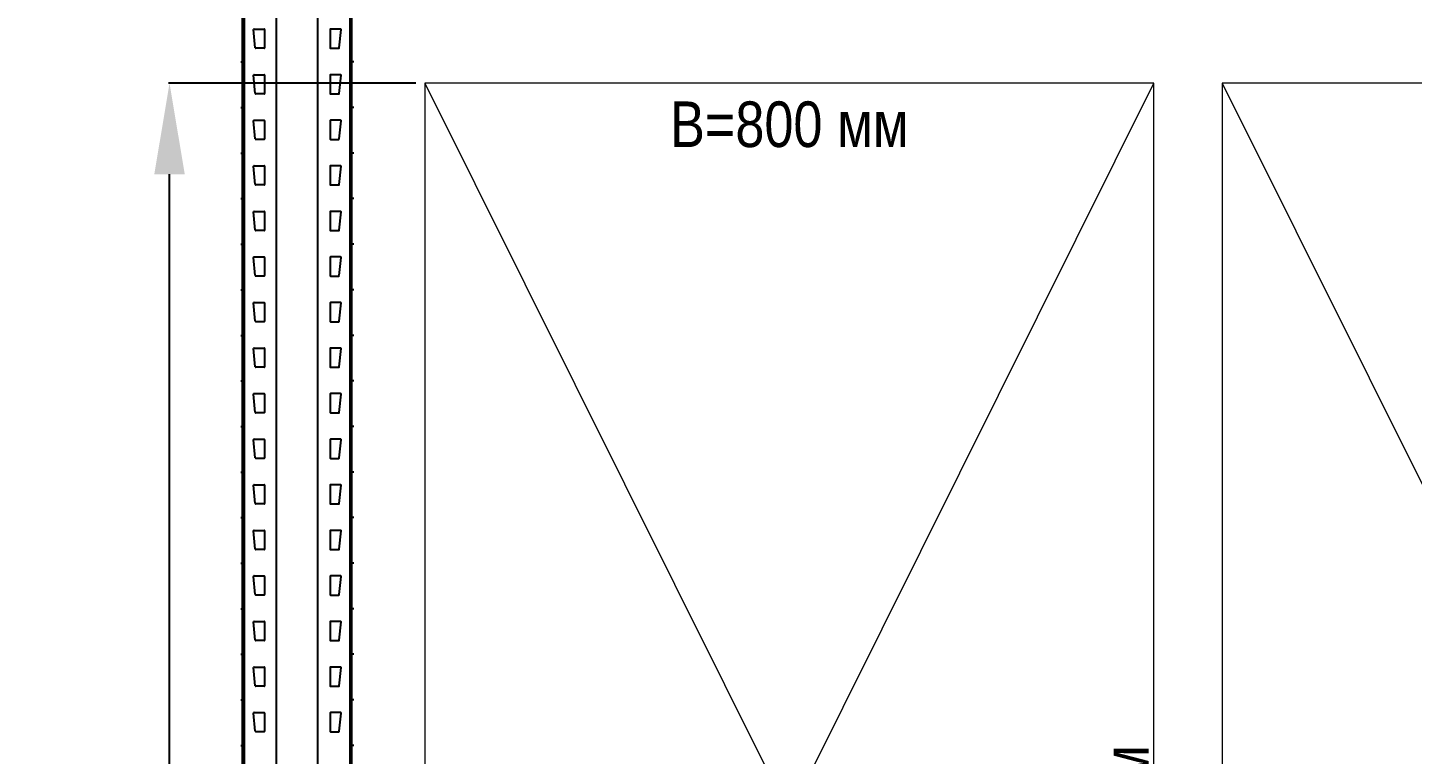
# Model space of a CAD drawing. Header units: millimetres. Extents: x 2140 to 223837, y 2113 to 170313.
# Drawn here: x 154076 to 155596, y 114735 to 115532 of the extents above; entities that cross this region are included whole.
import ezdxf

# ---------------------------------------------------------------- set-up
doc = ezdxf.new("R2010")
doc.units = ezdxf.units.MM
doc.layers.add('0_ANNOT_Dimensions', color=7, linetype='Continuous')
doc.layers.add('2.Стойка', color=7, linetype='Continuous')
for name, color, linetype, lineweight in [('20.Груз', 7, 'Continuous', 0), ('25.Размера', 7, 'Continuous', 0), ('37.Паллеты', 32, 'Continuous', 0)]:
    doc.layers.add(name, color=color, linetype=linetype, lineweight=lineweight)
doc.styles.add('Arial Narrow', font='ARIALN.TTF')
doc.styles.add('GOST', font='isocpeur.ttf')
doc.styles.get("Standard").update_dxf_attribs({"font": 'isocpeur.ttf'})
doc.dimstyles.new('100', dxfattribs={"dimtxt": 100, "dimasz": 100, "dimexe": 1, "dimexo": 10, "dimgap": 40, "dimtad": 1, "dimdec": 0, "dimzin": 0, "dimdsep": 46, "dimtxsty": 'Standard', "dimcen": 0.09, "dimadec": 0, "dimazin": 0, "dimtfac": 1, "dimtdec": 0, "dimtofl": 0, "dimtmove": 0, "dimatfit": 3, "dimfxl": 1, "dimtolj": 1, "dimtzin": 0, "dimarcsym": 0})
doc.dimstyles.new('blok40', dxfattribs={"dimtxt": 40, "dimasz": 80, "dimexe": 0.18, "dimexo": 0, "dimgap": 5, "dimtad": 1, "dimtoh": 1, "dimdec": 0, "dimzin": 0, "dimdsep": 46, "dimtxsty": 'GOST', "dimblk": 'NONE', "dimcen": 0.09, "dimse1": 1, "dimse2": 1, "dimsd1": 1, "dimsd2": 1, "dimadec": 0, "dimazin": 0, "dimtfac": 1, "dimtdec": 0, "dimtofl": 0, "dimtmove": 0, "dimatfit": 2, "dimldrblk": 'NONE', "dimfxl": 0.18, "dimtolj": 1, "dimtzin": 0, "dimarcsym": 0})

# ---------------------------------------------------------------- blocks, each defined once
blk = doc.blocks.new('*U491')
at = {"layer": '2.Стойка', "color": 0, "linetype": 'ByBlock'}
for p, q in [((-120, 0), (-120, 12200)), ((-118, 0), (-118, 12200)), ((-82.7, 0), (-82.7, 12200)), ((-37.3, 0), (-37.3, 12200)), ((-2, 0), (-2, 12200)), ((0, 0), (0, 12200)), ((-106.1, 5780.5), (-108, 5800.5)), ((-107.5, 5801), (-96.5, 5801)), ((-96, 5800.5), (-96, 5780.5)), ((-24, 5800.5), (-24, 5780.5)), ((-12.5, 5801), (-23.5, 5801)), ((-13.9, 5780.5), (-12, 5800.5)), ((-96.5, 5780), (-105.6, 5780)), ((-23.5, 5780), (-14.4, 5780)), ((-122, 5765), (-118, 5765)), ((-120, 5770.5), (-118, 5770.5)), ((-120, 5759.5), (-118, 5759.5)), ((0, 5770.5), (-2, 5770.5)), ((2, 5765), (-2, 5765)), ((0, 5759.5), (-2, 5759.5)), ((-106.1, 5730.5), (-108, 5750.5)), ((-107.5, 5751), (-96.5, 5751)), ((-96, 5750.5), (-96, 5730.5)), ((-24, 5750.5), (-24, 5730.5)), ((-12.5, 5751), (-23.5, 5751)), ((-13.9, 5730.5), (-12, 5750.5)), ((-96.5, 5730), (-105.6, 5730)), ((-23.5, 5730), (-14.4, 5730)), ((-122, 5715), (-118, 5715)), ((-120, 5720.5), (-118, 5720.5)), ((0, 5720.5), (-2, 5720.5)), ((2, 5715), (-2, 5715)), ((-120, 5709.5), (-118, 5709.5)), ((-106.1, 5680.5), (-108, 5700.5)), ((-107.5, 5701), (-96.5, 5701)), ((-96, 5700.5), (-96, 5680.5)), ((-24, 5700.5), (-24, 5680.5)), ((-12.5, 5701), (-23.5, 5701)), ((-13.9, 5680.5), (-12, 5700.5)), ((0, 5709.5), (-2, 5709.5)), ((-120, 5670.5), (-118, 5670.5)), ((-96.5, 5680), (-105.6, 5680)), ((-23.5, 5680), (-14.4, 5680)), ((0, 5670.5), (-2, 5670.5)), ((-122, 5665), (-118, 5665)), ((-120, 5659.5), (-118, 5659.5)), ((2, 5665), (-2, 5665)), ((0, 5659.5), (-2, 5659.5)), ((-106.1, 5630.5), (-108, 5650.5)), ((-107.5, 5651), (-96.5, 5651)), ((-96, 5650.5), (-96, 5630.5)), ((-24, 5650.5), (-24, 5630.5)), ((-12.5, 5651), (-23.5, 5651)), ((-13.9, 5630.5), (-12, 5650.5)), ((-96.5, 5630), (-105.6, 5630)), ((-23.5, 5630), (-14.4, 5630)), ((-122, 5615), (-118, 5615)), ((-120, 5620.5), (-118, 5620.5)), ((-120, 5609.5), (-118, 5609.5)), ((0, 5620.5), (-2, 5620.5)), ((2, 5615), (-2, 5615)), ((0, 5609.5), (-2, 5609.5)), ((-106.1, 5580.5), (-108, 5600.5)), ((-107.5, 5601), (-96.5, 5601)), ((-96, 5600.5), (-96, 5580.5)), ((-24, 5600.5), (-24, 5580.5)), ((-12.5, 5601), (-23.5, 5601)), ((-13.9, 5580.5), (-12, 5600.5)), ((-96.5, 5580), (-105.6, 5580)), ((-23.5, 5580), (-14.4, 5580)), ((-122, 5565), (-118, 5565)), ((-120, 5570.5), (-118, 5570.5)), ((0, 5570.5), (-2, 5570.5)), ((2, 5565), (-2, 5565)), ((-120, 5559.5), (-118, 5559.5)), ((-106.1, 5530.5), (-108, 5550.5)), ((-107.5, 5551), (-96.5, 5551)), ((-96, 5550.5), (-96, 5530.5)), ((-24, 5550.5), (-24, 5530.5)), ((-12.5, 5551), (-23.5, 5551)), ((-13.9, 5530.5), (-12, 5550.5)), ((0, 5559.5), (-2, 5559.5)), ((-120, 5520.5), (-118, 5520.5)), ((-96.5, 5530), (-105.6, 5530)), ((-23.5, 5530), (-14.4, 5530)), ((0, 5520.5), (-2, 5520.5)), ((-122, 5515), (-118, 5515)), ((-120, 5509.5), (-118, 5509.5)), ((-106.1, 5480.5), (-108, 5500.5)), ((-107.5, 5501), (-96.5, 5501)), ((-96, 5500.5), (-96, 5480.5)), ((-24, 5500.5), (-24, 5480.5)), ((-12.5, 5501), (-23.5, 5501)), ((-13.9, 5480.5), (-12, 5500.5)), ((2, 5515), (-2, 5515)), ((0, 5509.5), (-2, 5509.5)), ((-120, 5470.5), (-118, 5470.5)), ((-96.5, 5480), (-105.6, 5480)), ((-23.5, 5480), (-14.4, 5480)), ((0, 5470.5), (-2, 5470.5)), ((-122, 5465), (-118, 5465)), ((-120, 5459.5), (-118, 5459.5)), ((2, 5465), (-2, 5465)), ((0, 5459.5), (-2, 5459.5)), ((-106.1, 5430.5), (-108, 5450.5)), ((-107.5, 5451), (-96.5, 5451)), ((-96, 5450.5), (-96, 5430.5)), ((-24, 5450.5), (-24, 5430.5)), ((-12.5, 5451), (-23.5, 5451)), ((-13.9, 5430.5), (-12, 5450.5)), ((-96.5, 5430), (-105.6, 5430)), ((-23.5, 5430), (-14.4, 5430)), ((-122, 5415), (-118, 5415)), ((-120, 5420.5), (-118, 5420.5)), ((-120, 5409.5), (-118, 5409.5)), ((0, 5420.5), (-2, 5420.5)), ((2, 5415), (-2, 5415)), ((0, 5409.5), (-2, 5409.5)), ((-106.1, 5380.5), (-108, 5400.5)), ((-107.5, 5401), (-96.5, 5401)), ((-96, 5400.5), (-96, 5380.5)), ((-24, 5400.5), (-24, 5380.5)), ((-12.5, 5401), (-23.5, 5401)), ((-13.9, 5380.5), (-12, 5400.5)), ((-96.5, 5380), (-105.6, 5380)), ((-23.5, 5380), (-14.4, 5380)), ((-122, 5365), (-118, 5365)), ((-120, 5370.5), (-118, 5370.5)), ((0, 5370.5), (-2, 5370.5)), ((2, 5365), (-2, 5365)), ((-120, 5359.5), (-118, 5359.5)), ((-106.1, 5330.5), (-108, 5350.5)), ((-107.5, 5351), (-96.5, 5351)), ((-96, 5350.5), (-96, 5330.5)), ((-24, 5350.5), (-24, 5330.5)), ((-12.5, 5351), (-23.5, 5351)), ((-13.9, 5330.5), (-12, 5350.5)), ((0, 5359.5), (-2, 5359.5)), ((-120, 5320.5), (-118, 5320.5)), ((-96.5, 5330), (-105.6, 5330)), ((-23.5, 5330), (-14.4, 5330)), ((0, 5320.5), (-2, 5320.5)), ((-122, 5315), (-118, 5315)), ((-120, 5309.5), (-118, 5309.5)), ((2, 5315), (-2, 5315)), ((0, 5309.5), (-2, 5309.5)), ((-106.1, 5280.5), (-108, 5300.5)), ((-107.5, 5301), (-96.5, 5301)), ((-96, 5300.5), (-96, 5280.5)), ((-24, 5300.5), (-24, 5280.5)), ((-12.5, 5301), (-23.5, 5301)), ((-13.9, 5280.5), (-12, 5300.5)), ((-96.5, 5280), (-105.6, 5280)), ((-23.5, 5280), (-14.4, 5280)), ((-122, 5265), (-118, 5265)), ((-120, 5270.5), (-118, 5270.5)), ((-120, 5259.5), (-118, 5259.5)), ((0, 5270.5), (-2, 5270.5)), ((2, 5265), (-2, 5265)), ((0, 5259.5), (-2, 5259.5)), ((-106.1, 5230.5), (-108, 5250.5)), ((-107.5, 5251), (-96.5, 5251)), ((-96, 5250.5), (-96, 5230.5)), ((-24, 5250.5), (-24, 5230.5)), ((-12.5, 5251), (-23.5, 5251)), ((-13.9, 5230.5), (-12, 5250.5)), ((-96.5, 5230), (-105.6, 5230)), ((-23.5, 5230), (-14.4, 5230)), ((-122, 5215), (-118, 5215)), ((-120, 5220.5), (-118, 5220.5)), ((0, 5220.5), (-2, 5220.5)), ((2, 5215), (-2, 5215)), ((-120, 5209.5), (-118, 5209.5)), ((-106.1, 5180.5), (-108, 5200.5)), ((-107.5, 5201), (-96.5, 5201)), ((-96, 5200.5), (-96, 5180.5)), ((-24, 5200.5), (-24, 5180.5)), ((-12.5, 5201), (-23.5, 5201)), ((-13.9, 5180.5), (-12, 5200.5)), ((0, 5209.5), (-2, 5209.5)), ((-120, 5170.5), (-118, 5170.5)), ((-96.5, 5180), (-105.6, 5180)), ((-23.5, 5180), (-14.4, 5180)), ((0, 5170.5), (-2, 5170.5)), ((-122, 5165), (-118, 5165)), ((-120, 5159.5), (-118, 5159.5)), ((-107.5, 5151), (-96.5, 5151)), ((-96, 5150.5), (-96, 5130.5)), ((-24, 5150.5), (-24, 5130.5)), ((-12.5, 5151), (-23.5, 5151)), ((2, 5165), (-2, 5165)), ((0, 5159.5), (-2, 5159.5)), ((-106.1, 5130.5), (-108, 5150.5)), ((-13.9, 5130.5), (-12, 5150.5)), ((-120, 5120.5), (-118, 5120.5)), ((-96.5, 5130), (-105.6, 5130)), ((-23.5, 5130), (-14.4, 5130)), ((0, 5120.5), (-2, 5120.5)), ((-122, 5115), (-118, 5115)), ((-120, 5109.5), (-118, 5109.5)), ((2, 5115), (-2, 5115)), ((0, 5109.5), (-2, 5109.5)), ((-106.1, 5080.5), (-108, 5100.5)), ((-107.5, 5101), (-96.5, 5101)), ((-96, 5100.5), (-96, 5080.5)), ((-24, 5100.5), (-24, 5080.5)), ((-12.5, 5101), (-23.5, 5101)), ((-13.9, 5080.5), (-12, 5100.5)), ((-96.5, 5080), (-105.6, 5080)), ((-23.5, 5080), (-14.4, 5080)), ((-122, 5065), (-118, 5065)), ((-120, 5070.5), (-118, 5070.5)), ((-120, 5059.5), (-118, 5059.5)), ((0, 5070.5), (-2, 5070.5)), ((2, 5065), (-2, 5065)), ((0, 5059.5), (-2, 5059.5)), ((-106.1, 5030.5), (-108, 5050.5)), ((-107.5, 5051), (-96.5, 5051)), ((-96, 5050.5), (-96, 5030.5)), ((-24, 5050.5), (-24, 5030.5)), ((-12.5, 5051), (-23.5, 5051)), ((-13.9, 5030.5), (-12, 5050.5)), ((-96.5, 5030), (-105.6, 5030)), ((-23.5, 5030), (-14.4, 5030)), ((-122, 5015), (-118, 5015)), ((-120, 5020.5), (-118, 5020.5)), ((0, 5020.5), (-2, 5020.5)), ((2, 5015), (-2, 5015)), ((-120, 5009.5), (-118, 5009.5)), ((0, 5009.5), (-2, 5009.5))]:
    blk.add_line(p, q, dxfattribs=at)
for centre, start, end in [((-107.5, 5800.5), 90, 185.4403), ((-96.5, 5800.5), 0, 90), ((-23.5, 5800.5), 90, 180), ((-12.5, 5800.5), 354.5597, 90), ((-105.6, 5780.5), 185.4403, 270), ((-96.5, 5780.5), 270, 0), ((-23.5, 5780.5), 180, 270), ((-14.4, 5780.5), 270, 354.5597), ((-107.5, 5750.5), 90, 185.4403), ((-96.5, 5750.5), 0, 90), ((-23.5, 5750.5), 90, 180), ((-12.5, 5750.5), 354.5597, 90), ((-105.6, 5730.5), 185.4403, 270), ((-96.5, 5730.5), 270, 0), ((-23.5, 5730.5), 180, 270), ((-14.4, 5730.5), 270, 354.5597), ((-107.5, 5700.5), 90, 185.4403), ((-96.5, 5700.5), 0, 90), ((-23.5, 5700.5), 90, 180), ((-12.5, 5700.5), 354.5597, 90), ((-105.6, 5680.5), 185.4403, 270), ((-96.5, 5680.5), 270, 0), ((-23.5, 5680.5), 180, 270), ((-14.4, 5680.5), 270, 354.5597), ((-107.5, 5650.5), 90, 185.4403), ((-96.5, 5650.5), 0, 90), ((-23.5, 5650.5), 90, 180), ((-12.5, 5650.5), 354.5597, 90), ((-105.6, 5630.5), 185.4403, 270), ((-96.5, 5630.5), 270, 0), ((-23.5, 5630.5), 180, 270), ((-14.4, 5630.5), 270, 354.5597), ((-107.5, 5600.5), 90, 185.4403), ((-96.5, 5600.5), 0, 90), ((-23.5, 5600.5), 90, 180), ((-12.5, 5600.5), 354.5597, 90), ((-105.6, 5580.5), 185.4403, 270), ((-96.5, 5580.5), 270, 0), ((-23.5, 5580.5), 180, 270), ((-14.4, 5580.5), 270, 354.5597), ((-107.5, 5550.5), 90, 185.4403), ((-96.5, 5550.5), 0, 90), ((-23.5, 5550.5), 90, 180), ((-12.5, 5550.5), 354.5597, 90), ((-105.6, 5530.5), 185.4403, 270), ((-96.5, 5530.5), 270, 0), ((-23.5, 5530.5), 180, 270), ((-14.4, 5530.5), 270, 354.5597), ((-107.5, 5500.5), 90, 185.4403), ((-96.5, 5500.5), 0, 90), ((-23.5, 5500.5), 90, 180), ((-12.5, 5500.5), 354.5597, 90), ((-105.6, 5480.5), 185.4403, 270), ((-96.5, 5480.5), 270, 0), ((-23.5, 5480.5), 180, 270), ((-14.4, 5480.5), 270, 354.5597), ((-107.5, 5450.5), 90, 185.4403), ((-96.5, 5450.5), 0, 90), ((-23.5, 5450.5), 90, 180), ((-12.5, 5450.5), 354.5597, 90), ((-105.6, 5430.5), 185.4403, 270), ((-96.5, 5430.5), 270, 0), ((-23.5, 5430.5), 180, 270), ((-14.4, 5430.5), 270, 354.5597), ((-107.5, 5400.5), 90, 185.4403), ((-96.5, 5400.5), 0, 90), ((-23.5, 5400.5), 90, 180), ((-12.5, 5400.5), 354.5597, 90), ((-105.6, 5380.5), 185.4403, 270), ((-96.5, 5380.5), 270, 0), ((-23.5, 5380.5), 180, 270), ((-14.4, 5380.5), 270, 354.5597), ((-107.5, 5350.5), 90, 185.4403), ((-96.5, 5350.5), 0, 90), ((-23.5, 5350.5), 90, 180), ((-12.5, 5350.5), 354.5597, 90), ((-105.6, 5330.5), 185.4403, 270), ((-96.5, 5330.5), 270, 0), ((-23.5, 5330.5), 180, 270), ((-14.4, 5330.5), 270, 354.5597), ((-107.5, 5300.5), 90, 185.4403), ((-96.5, 5300.5), 0, 90), ((-23.5, 5300.5), 90, 180), ((-12.5, 5300.5), 354.5597, 90), ((-105.6, 5280.5), 185.4403, 270), ((-96.5, 5280.5), 270, 0), ((-23.5, 5280.5), 180, 270), ((-14.4, 5280.5), 270, 354.5597), ((-107.5, 5250.5), 90, 185.4403), ((-96.5, 5250.5), 0, 90), ((-23.5, 5250.5), 90, 180), ((-12.5, 5250.5), 354.5597, 90), ((-105.6, 5230.5), 185.4403, 270), ((-96.5, 5230.5), 270, 0), ((-23.5, 5230.5), 180, 270), ((-14.4, 5230.5), 270, 354.5597), ((-107.5, 5200.5), 90, 185.4403), ((-96.5, 5200.5), 0, 90), ((-23.5, 5200.5), 90, 180), ((-12.5, 5200.5), 354.5597, 90), ((-105.6, 5180.5), 185.4403, 270), ((-96.5, 5180.5), 270, 0), ((-23.5, 5180.5), 180, 270), ((-14.4, 5180.5), 270, 354.5597), ((-107.5, 5150.5), 90, 185.4403), ((-96.5, 5150.5), 0, 90), ((-23.5, 5150.5), 90, 180), ((-12.5, 5150.5), 354.5597, 90), ((-105.6, 5130.5), 185.4403, 270), ((-96.5, 5130.5), 270, 0), ((-23.5, 5130.5), 180, 270), ((-14.4, 5130.5), 270, 354.5597), ((-107.5, 5100.5), 90, 185.4403), ((-96.5, 5100.5), 0, 90), ((-23.5, 5100.5), 90, 180), ((-12.5, 5100.5), 354.5597, 90), ((-105.6, 5080.5), 185.4403, 270), ((-96.5, 5080.5), 270, 0), ((-23.5, 5080.5), 180, 270), ((-14.4, 5080.5), 270, 354.5597), ((-107.5, 5050.5), 90, 185.4403), ((-96.5, 5050.5), 0, 90), ((-23.5, 5050.5), 90, 180), ((-12.5, 5050.5), 354.5597, 90), ((-105.6, 5030.5), 185.4403, 270), ((-96.5, 5030.5), 270, 0), ((-23.5, 5030.5), 180, 270), ((-14.4, 5030.5), 270, 354.5597)]:
    blk.add_arc(centre, 0.5, start, end, dxfattribs=at)
blk = doc.blocks.new('*D841')
at = {"layer": 'Defpoints', "color": 0, "linetype": 'ByBlock', "transparency": 16777216}
for p in [(75, 1750), (875, 1750), (875, 1750)]:
    blk.add_point(p, dxfattribs=at)
at = {"layer": '25.Размера', "color": 0, "linetype": 'ByBlock', "transparency": 16777216, "insert": (475, 1704.5), "char_height": 50, "attachment_point": 5, "style": 'Arial Narrow'}
blk.add_mtext('\\A1;В=800 мм', dxfattribs=at)
blk = doc.blocks.new('_None')
blk = doc.blocks.new('*D830')
at = {"layer": 'Defpoints', "color": 0, "linetype": 'ByBlock', "transparency": 16777216}
for p in [(875, 1750), (875, 1750), (875, 0)]:
    blk.add_point(p, dxfattribs=at)
at = {"layer": '25.Размера', "color": 0, "linetype": 'ByBlock', "transparency": 16777216, "insert": (844.5, 875), "char_height": 50, "attachment_point": 5, "rotation": 90, "style": 'Arial Narrow'}
blk.add_mtext('\\A1;Н=1750 мм', dxfattribs=at)
blk = doc.blocks.new('*D834')
at = {"layer": 'Defpoints', "color": 0, "linetype": 'ByBlock', "transparency": 16777216}
for p in [(950, 1750), (1750, 1750), (1750, 1750)]:
    blk.add_point(p, dxfattribs=at)
at = {"layer": '25.Размера', "color": 0, "linetype": 'ByBlock', "transparency": 16777216, "insert": (1350, 1704.5), "char_height": 50, "attachment_point": 5, "style": 'Arial Narrow'}
blk.add_mtext('\\A1;В=800 мм', dxfattribs=at)
blk = doc.blocks.new('*D1091')
at = {"layer": '0_ANNOT_Dimensions', "color": 0, "lineweight": -2, "transparency": 16777216}
for p, q in [((154502.2, 115471.3), (154231, 115471.3)), ((154232, 113821.3), (154232, 115371.3)), ((154502.2, 113721.3), (154231, 113721.3))]:
    blk.add_line(p, q, dxfattribs=at)
at = {"layer": '0_ANNOT_Dimensions', "color": 0, "transparency": 16777216}
for points in [[(154215.3, 115371.3), (154248.7, 115371.3), (154232, 115471.3)], [(154215.3, 113821.3), (154248.7, 113821.3), (154232, 113721.3)]]:
    blk.add_solid(points, dxfattribs=at)
at = {"layer": 'Defpoints', "color": 0, "transparency": 16777216}
for p in [(154232, 115471.3), (154512.2, 115471.3), (154512.2, 113721.3)]:
    blk.add_point(p, dxfattribs=at)
at = {"layer": '0_ANNOT_Dimensions', "color": 0, "transparency": 16777216, "insert": (154142, 114596.3), "char_height": 100, "attachment_point": 5, "rotation": 90}
blk.add_mtext('\\A1;1750', dxfattribs=at)
blk = doc.blocks.new('*U826')
at = {"layer": '20.Груз', "color": 0, "linetype": 'ByBlock'}
for p, q in [((75, 1750), (875, 144)), ((75, 144), (875, 1750)), ((950, 1750), (1750, 144))]:
    blk.add_line(p, q, dxfattribs=at)
for points in [[(75, 144), (875, 144), (875, 1750), (75, 1750)], [(950, 144), (1750, 144), (1750, 1750), (950, 1750)]]:
    blk.add_lwpolyline(points, close=True, dxfattribs=at)
at = {"layer": '25.Размера', "color": 0, "linetype": 'ByBlock'}
for base, p1, p2, picture, middle in [((875, 1750), (75, 1750), (875, 1750), '*D841', (475, 1704.5)), ((1750, 1750), (950, 1750), (1750, 1750), '*D834', (1350, 1704.5))]:
    dim = blk.add_linear_dim(base=base, p1=p1, p2=p2, text='В=<> мм', dimstyle='blok40', override={"dimtxt": 50, "dimgap": 20, "dimtad": 4, "dimtxsty": 'Arial Narrow'}, dxfattribs=at)
    dim.commit()
    dim.dimension.update_dxf_attribs({"geometry": picture, "text_midpoint": middle})
dim = blk.add_linear_dim(base=(875, 1750), p1=(875, 0), p2=(875, 1750), angle=90, text='Н=<> мм', dimstyle='blok40', override={"dimtxt": 50, "dimtxsty": 'Arial Narrow'}, dxfattribs=at)
dim.commit()
dim.dimension.update_dxf_attribs({"geometry": '*D830', "text_midpoint": (844.5, 875)})

msp = doc.modelspace()

# ---------------------------------------------------------------- block references
at = {"layer": '2.Стойка', "color": 0}
msp.add_blockref('*U491', (154432.2, 109729.5), dxfattribs=at)
at = {"layer": '37.Паллеты', "color": 18, "lineweight": 0, "true_color": 0x000000}
msp.add_blockref('*U826', (154437.2, 113721.3), dxfattribs=at)

# ---------------------------------------------------------------- dimensions: what is measured, and where the dimension line sits
at = {"layer": '0_ANNOT_Dimensions'}
dim = msp.add_linear_dim(base=(154232, 115471.3), p1=(154512.2, 113721.3), p2=(154512.2, 115471.3), angle=90, dimstyle='100', dxfattribs=at)
dim.commit()
dim.dimension.update_dxf_attribs({"geometry": '*D1091', "text_midpoint": (154142, 114596.3)})

doc.saveas('drawing.dxf')
